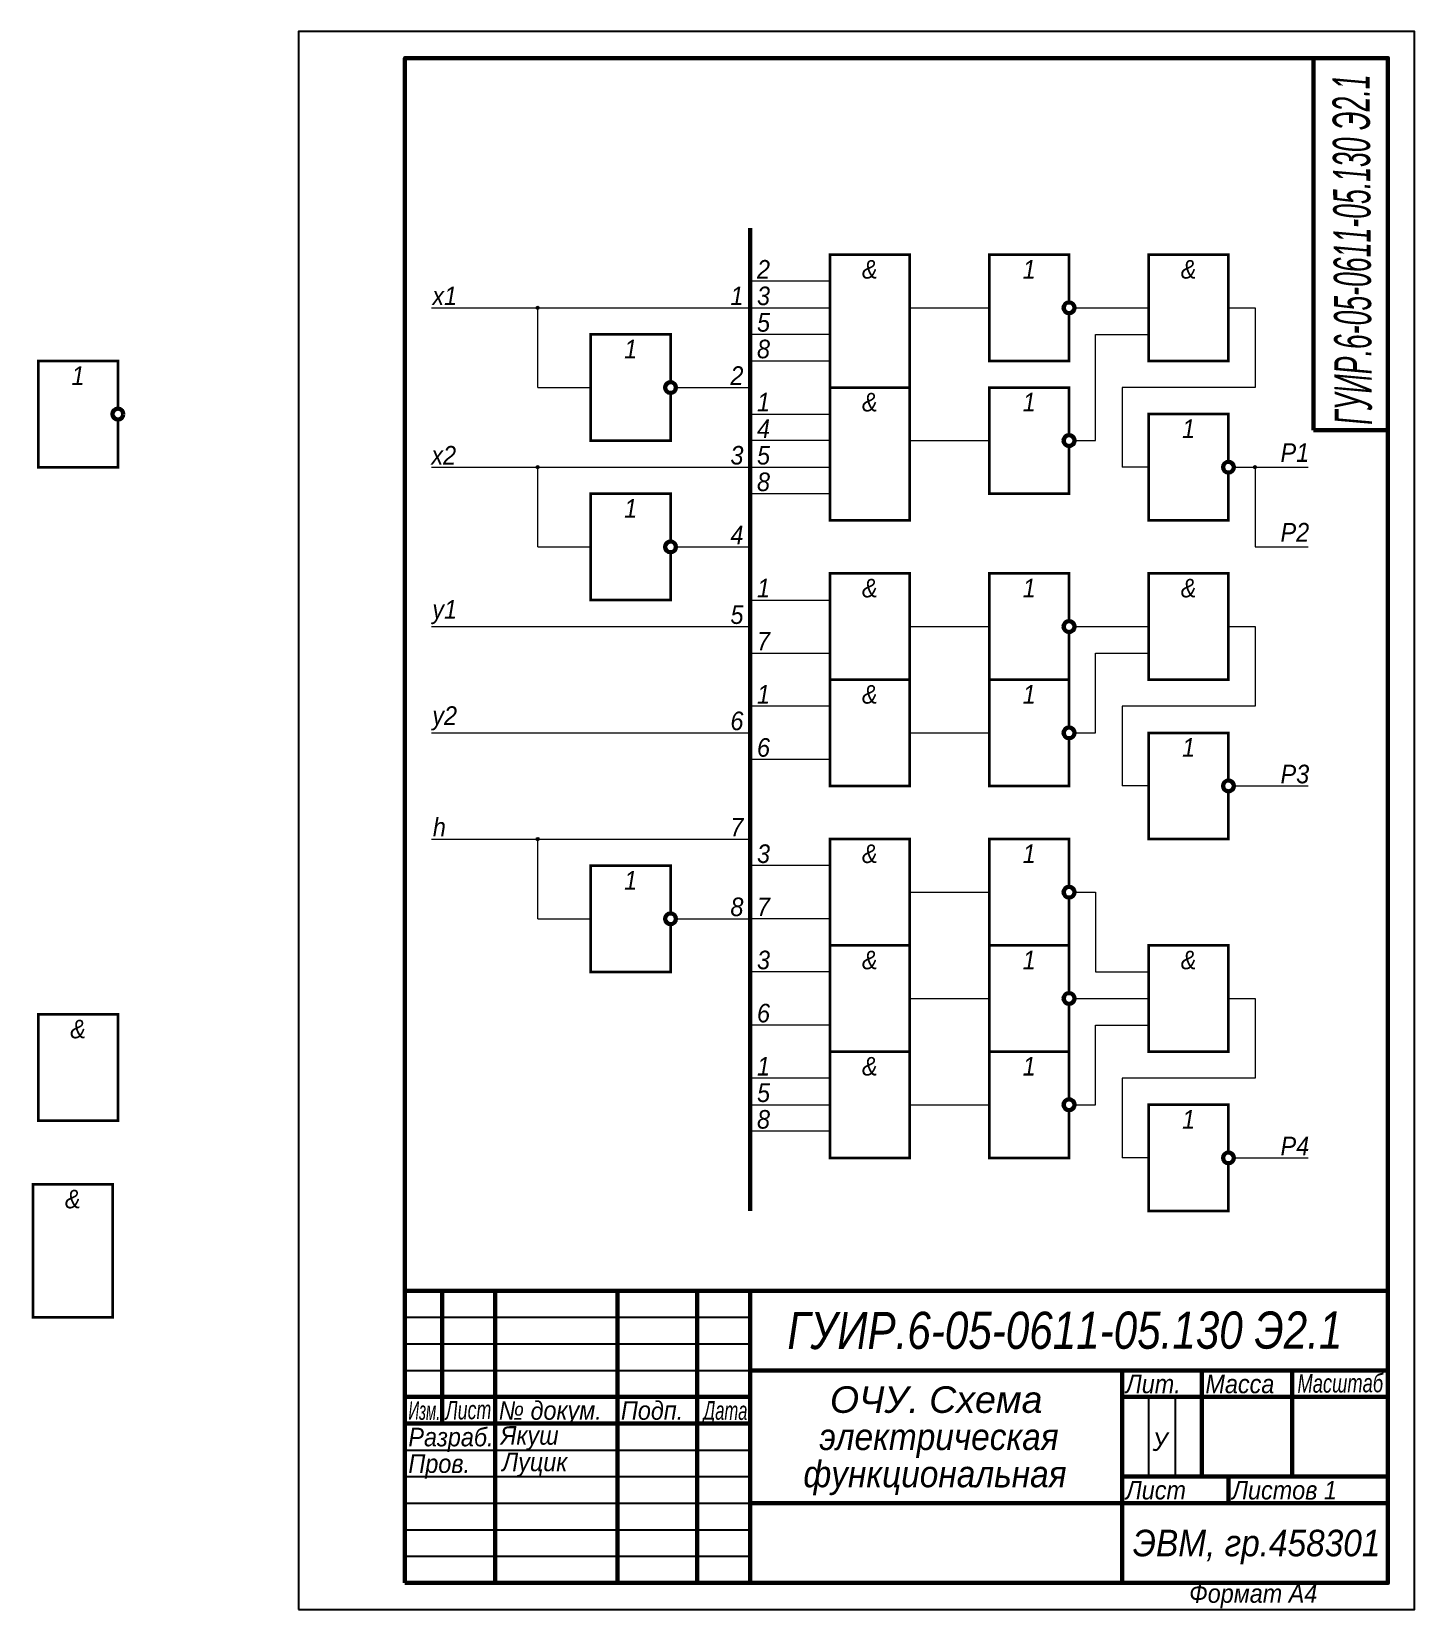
# Model space of a CAD drawing. Header units: millimetres. Extents: x -50 to 210, y 0 to 297.
import ezdxf
from ezdxf.enums import TextEntityAlignment as Align

# ---------------------------------------------------------------- set-up
doc = ezdxf.new("R2010")
doc.units = ezdxf.units.MM
doc.header["$LTSCALE"] = 0.5
doc.layers.get('0').update_dxf_attribs({"lineweight": 60})
doc.layers.get('Defpoints').update_dxf_attribs({"color": 5})
doc.layers.add('4-текст', color=7, linetype='Continuous', true_color=0x00ad00)
doc.layers.add('small', color=7, linetype='Continuous', lineweight=20)
doc.styles.get("Standard").update_dxf_attribs({"font": 'ariali.ttf', "width": 0.9})

msp = doc.modelspace()

# ---------------------------------------------------------------- hatches: boundary and pattern name
at = {"layer": 'small'}
h = msp.add_hatch(color=256, dxfattribs=at)
h.dxf.hatch_style = 1
h.paths.add_polyline_path([(45.3, 245, 1), (44.7, 245, 1)])
h = msp.add_hatch(color=256, dxfattribs=at)
h.dxf.hatch_style = 1
h.paths.add_polyline_path([(45.3, 215, 1), (44.7, 215, 1)])
h = msp.add_hatch(color=256, dxfattribs=at)
h.dxf.hatch_style = 1
h.paths.add_polyline_path([(180.3, 215, 1), (179.7, 215, 1)])
h = msp.add_hatch(color=256, dxfattribs=at)
h.dxf.hatch_style = 1
h.paths.add_polyline_path([(45.3, 145, 1), (44.7, 145, 1)])

# ---------------------------------------------------------------- linework, layer by layer
for p, q in [((20, 292), (20, 278)), ((191, 292), (191, 222)), ((85, 260), (85, 75)), ((191, 222), (205, 222)), ((155, 45), (155, 40))]:
    msp.add_line(p, q)
at = {"lineweight": 60}
for p, q in [((205, 60), (20, 60)), ((27, 60), (27, 35)), ((37, 5), (37, 60)), ((60, 60), (60, 5)), ((75, 5), (75, 60)), ((85, 60), (85, 5)), ((85, 45), (205, 45)), ((155, 5), (155, 45)), ((170, 45), (170, 25)), ((187, 25), (187, 45)), ((20, 40), (85, 40)), ((155, 40), (205, 40)), ((20, 35), (85, 35)), ((155, 25), (205, 25)), ((175, 20), (175, 25)), ((85, 20), (205, 20))]:
    msp.add_line(p, q, dxfattribs=at)
at = {"lineweight": -3}
for p, q in [((20, 55), (85, 55)), ((20, 50), (85, 50)), ((20, 45), (85, 45)), ((160, 25), (160, 40)), ((165, 40), (165, 25)), ((20, 30), (85, 30)), ((20, 25), (85, 25)), ((20, 20), (85, 20)), ((20, 15), (85, 15)), ((20, 10), (85, 10))]:
    msp.add_line(p, q, dxfattribs=at)
at = {"lineweight": 60}
msp.add_lwpolyline([(20, 5), (205, 5), (205, 292), (20, 292)], close=True, dxfattribs=at)
at = {"ltscale": 4, "const_width": 0.5}
for points in [[(100, 255), (115, 255), (115, 230), (100, 230)], [(160, 255), (175, 255), (175, 235), (160, 235)], [(100, 230), (115, 230), (115, 205), (100, 205)], [(100, 195), (115, 195), (115, 175), (100, 175)], [(160, 195), (175, 195), (175, 175), (160, 175)], [(100, 175), (115, 175), (115, 155), (100, 155)], [(100, 145), (115, 145), (115, 125), (100, 125)], [(100, 125), (115, 125), (115, 105), (100, 105)], [(160, 125), (175, 125), (175, 105), (160, 105)], [(-49, 112), (-34, 112), (-34, 92), (-49, 92)], [(100, 105), (115, 105), (115, 85), (100, 85)], [(-50, 80), (-35, 80), (-35, 55), (-50, 55)]]:
    msp.add_lwpolyline(points, close=True, dxfattribs=at)
at = {"const_width": 0.5}
for points in [[(145, 243.98), (145, 235), (130, 235), (130, 255), (145, 255), (145, 246.02)], [(70, 228.98), (70, 220), (55, 220), (55, 240), (70, 240), (70, 231.02)], [(-34, 223.98), (-34, 215), (-49, 215), (-49, 235), (-34, 235), (-34, 226.02)], [(145, 218.98), (145, 210), (130, 210), (130, 230), (145, 230), (145, 221.02)], [(175, 213.98), (175, 205), (160, 205), (160, 225), (175, 225), (175, 216.02)], [(70, 198.98), (70, 190), (55, 190), (55, 210), (70, 210), (70, 201.02)], [(145, 183.98), (145, 175), (130, 175), (130, 195), (145, 195), (145, 186.02)], [(145, 163.98), (145, 155), (130, 155), (130, 175), (145, 175), (145, 166.02)], [(175, 153.98), (175, 145), (160, 145), (160, 165), (175, 165), (175, 156.02)], [(145, 133.98), (145, 125), (130, 125), (130, 145), (145, 145), (145, 136.02)], [(70, 128.98), (70, 120), (55, 120), (55, 140), (70, 140), (70, 131.02)], [(145, 113.98), (145, 105), (130, 105), (130, 125), (145, 125), (145, 116.02)], [(145, 93.98), (145, 85), (130, 85), (130, 105), (145, 105), (145, 96.02)], [(175, 83.98), (175, 75), (160, 75), (160, 95), (175, 95), (175, 86.02)]]:
    msp.add_lwpolyline(points, dxfattribs=at)
for centre in [(145, 245), (70, 230), (-34, 225), (145, 220), (175, 215), (70, 200), (145, 185), (145, 165), (175, 155), (145, 135), (70, 130), (145, 115), (145, 95), (175, 85)]:
    msp.add_circle(centre, 1.02)
at = {"layer": 'Defpoints'}
msp.add_lwpolyline([(0, 0), (210, 0), (210, 297), (0, 297)], close=True, dxfattribs=at)
at = {"layer": 'small'}
for p, q in [((100, 250), (85, 250)), ((85, 250), (85, 245)), ((25, 245), (85, 245)), ((45, 230), (45, 245)), ((85, 245), (100, 245)), ((100, 245), (100, 240)), ((115, 245), (130, 245)), ((146, 245), (160, 245)), ((175, 245), (180, 245)), ((180, 245), (180, 230)), ((100, 240), (85, 240)), ((85, 240), (85, 235)), ((150, 220), (150, 240)), ((150, 240), (160, 240)), ((85, 235), (100, 235)), ((45, 230), (55, 230)), ((71, 230), (85, 230)), ((180, 230), (155, 230)), ((155, 230), (155, 215)), ((85, 225), (100, 225)), ((100, 225), (100, 220)), ((100, 220), (85, 220)), ((85, 220), (85, 215)), ((115, 220), (130, 220)), ((146, 220), (150, 220)), ((25, 215), (85, 215)), ((45, 200), (45, 215)), ((85, 215), (100, 215)), ((100, 215), (100, 210)), ((160, 215), (155, 215)), ((176, 215), (190, 215)), ((180, 215), (180, 200)), ((100, 210), (85, 210)), ((45, 200), (55, 200)), ((71, 200), (85, 200)), ((180, 200), (190, 200)), ((85, 190), (100, 190)), ((100, 190), (100, 185)), ((25, 185), (85, 185)), ((85, 185), (85, 180)), ((115, 185), (130, 185)), ((146, 185), (160, 185)), ((175, 185), (180, 185)), ((180, 185), (180, 170)), ((85, 180), (100, 180)), ((150, 165), (150, 180)), ((150, 180), (160, 180)), ((100, 170), (85, 170)), ((180, 170), (155, 170)), ((155, 170), (155, 155)), ((25, 165), (85, 165)), ((115, 165), (130, 165)), ((146, 165), (150, 165)), ((100, 160), (85, 160)), ((160, 155), (155, 155)), ((176, 155), (190, 155)), ((25, 145), (85, 145)), ((45, 130), (45, 145)), ((100, 140), (85, 140)), ((115, 135), (130, 135)), ((146, 135), (150, 135)), ((150, 135), (150, 120)), ((45, 130), (55, 130)), ((71, 130), (85, 130)), ((100, 130), (85, 130)), ((100, 120), (85, 120)), ((150, 120), (160, 120)), ((115, 115), (130, 115)), ((146, 115), (160, 115)), ((175, 115), (180, 115)), ((180, 115), (180, 100)), ((100, 110), (85, 110)), ((150, 95), (150, 110)), ((150, 110), (160, 110)), ((100, 100), (85, 100)), ((85, 100), (85, 95)), ((180, 100), (155, 100)), ((155, 100), (155, 85)), ((85, 95), (100, 95)), ((100, 95), (100, 90)), ((115, 95), (130, 95)), ((146, 95), (150, 95)), ((146, 95), (150, 95)), ((100, 90), (85, 90)), ((160, 85), (155, 85)), ((176, 85), (190, 85))]:
    msp.add_line(p, q, dxfattribs=at)
for centre in [(45, 245), (45, 215), (180, 215), (45, 145)]:
    msp.add_circle(centre, 0.3, dxfattribs=at)

# ---------------------------------------------------------------- texts
at = {"lineweight": -3, "width": 0.9}
msp.add_text('Формат А4', height=3.5, dxfattribs=at).set_placement((167.6, 1.25))
at = {"layer": '4-текст'}
for rotation, width, p, p2 in [(90.3909, 0.512537, (202, 223), (201.55, 288.94)), (0.0544, 0.811816, (92, 49), (196.44, 49.1))]:
    msp.add_text('ГУИР.6-05-0611-05.130 Э2.1', height=7, rotation=rotation, dxfattribs=dict(at, width=width)).set_placement(p, p2, align=Align.FIT)
at = {"layer": '4-текст', "lineweight": -3}
for s, rotation, width, p, p2 in [('Масштаб', 0.404, 0.701103, (187.99, 40.77), (204.12, 40.88)), ('Изм.', 359.833, 0.572874, (20.67, 35.7), (26.68, 35.68)), ('Лист', 1.1446, 0.68557, (27.67, 35.7), (36.3, 35.87)), ('Дата', 359.6055, 0.636425, (76.21, 35.72), (84.46, 35.66))]:
    msp.add_text(s, height=3.5, rotation=rotation, dxfattribs=dict(at, width=width)).set_placement(p, p2, align=Align.FIT)
at = {"layer": '4-текст', "width": 1.10391}
msp.add_text('ОЧУ. Схема', height=5, dxfattribs=at).set_placement((100, 37), (140, 37), align=Align.FIT)
at = {"layer": '4-текст', "lineweight": -3, "width": 0.9}
for s, p in [('Лит.', (155.67, 40.7)), ('Масса', (170.67, 40.7)), ('№ докум.', (37.67, 35.7)), ('Подп.', (60.67, 35.7)), ('Разраб.', (20.67, 30.7)), ('Пров.', (20.67, 25.7)), ('Лист', (155.67, 20.7)), ('Листов 1', (175.67, 20.7))]:
    msp.add_text(s, height=3.5, dxfattribs=at).set_placement(p)
at = {"layer": '4-текст', "width": 0.9}
for s, height, p in [('Якуш', 3.5, (38, 31)), ('электрическая', 5, (98, 30)), ('У', 3.5, (160.74, 29.84)), ('Луцик', 3.5, (38.32, 26.02)), ('функциональная', 5, (95, 23)), ('ЭВМ, гр.458301', 5, (157, 10))]:
    msp.add_text(s, height=height, dxfattribs=at).set_placement(p)
at = {"layer": 'small', "char_height": 3.5, "attachment_point": 1}
for s, insert in [('\\pxqc;{\\fArial|b0|i1|c0|p34;2}', (83, 254)), ('\\pxqc;{\\fArial|b0|i1|c0|p34;&}', (103, 254)), ('\\pxqc;{\\fArial|b0|i1|c0|p34;1}', (133, 254)), ('\\pxqc;{\\fArial|b0|i1|c0|p34;&}', (163, 254)), ('\\pxqc;{\\fArial|b0|i1|c0|p34;x1}', (23, 249)), ('\\pxqc;{\\fArial|b0|i1|c0|p34;1}', (78, 249)), ('\\pxqc;{\\fArial|b0|i1|c0|p34;3}', (83, 249)), ('\\pxqc;{\\fArial|b0|i1|c0|p34;5}', (83, 244)), ('\\pxqc;{\\fArial|b0|i1|c0|p34;1}', (58, 239)), ('\\pxqc;{\\fArial|b0|i1|c0|p34;8}', (83, 239)), ('\\pxqc;{\\fArial|b0|i1|c0|p34;1}', (-46, 234)), ('\\pxqc;{\\fArial|b0|i1|c204|p34;2}', (78, 234)), ('\\pxqc;{\\fArial|b0|i1|c0|p34;1}', (83, 229)), ('\\pxqc;{\\fArial|b0|i1|c0|p34;&}', (103, 229)), ('\\pxqc;{\\fArial|b0|i1|c0|p34;1}', (133, 229)), ('\\pxqc;{\\fArial|b0|i1|c0|p34;4}', (83, 224)), ('\\pxqc;{\\fArial|b0|i1|c0|p34;1}', (163, 224)), ('{\\fArial|b0|i1|c0|p34;x\\fArial|b0|i1|c204|p34;2}', (25, 219)), ('\\pxqc;{\\fArial|b0|i1|c204|p34;3}', (78, 219)), ('\\pxqc;{\\fArial|b0|i1|c0|p34;5}', (83, 219)), ('\\pxqc;{\\fArial|b0|i1|c0|p34;P1}', (183, 219.51)), ('\\pxqc;{\\fArial|b0|i1|c0|p34;8}', (83, 214)), ('\\pxqc;{\\fArial|b0|i1|c0|p34;1}', (58, 209)), ('\\pxqc;{\\fArial|b0|i1|c204|p34;4}', (78, 204)), ('\\pxqc;{\\fArial|b0|i1|c0|p34;P2}', (183, 204.51)), ('\\pxqc;{\\fArial|b0|i1|c0|p34;1}', (83, 194)), ('\\pxqc;{\\fArial|b0|i1|c0|p34;&}', (103, 194)), ('\\pxqc;{\\fArial|b0|i1|c0|p34;1}', (133, 194)), ('\\pxqc;{\\fArial|b0|i1|c0|p34;&}', (163, 194)), ('\\pxqc;{\\fArial|b0|i1|c0|p34;y1}', (23, 190)), ('\\pxqc;{\\fArial|b0|i1|c204|p34;5}', (78, 189)), ('\\pxqc;{\\fArial|b0|i1|c0|p34;7}', (83, 184)), ('\\pxqc;{\\fArial|b0|i1|c0|p34;1}', (83, 174)), ('\\pxqc;{\\fArial|b0|i1|c0|p34;&}', (103, 174)), ('\\pxqc;{\\fArial|b0|i1|c0|p34;1}', (133, 174)), ('\\pxqc;{\\fArial|b0|i1|c0|p34;y2}', (23, 170)), ('\\pxqc;{\\fArial|b0|i1|c0|p34;6}', (78, 169)), ('\\pxqc;{\\fArial|b0|i1|c0|p34;6}', (83, 164)), ('\\pxqc;{\\fArial|b0|i1|c0|p34;1}', (163, 164)), ('\\pxqc;{\\fArial|b0|i1|c0|p34;P3}', (183, 159)), ('\\pxqc;{\\fArial|b0|i1|c0|p34;h}', (22, 149)), ('\\pxqc;{\\fArial|b0|i1|c0|p34;7}', (78, 149)), ('\\pxqc;{\\fArial|b0|i1|c0|p34;3}', (83, 144)), ('\\pxqc;{\\fArial|b0|i1|c0|p34;&}', (103, 144)), ('\\pxqc;{\\fArial|b0|i1|c0|p34;1}', (133, 144)), ('\\pxqc;{\\fArial|b0|i1|c0|p34;1}', (58, 139)), ('\\pxqc;{\\fArial|b0|i1|c0|p34;8}', (78, 134)), ('\\pxqc;{\\fArial|b0|i1|c0|p34;7}', (83, 134)), ('\\pxqc;{\\fArial|b0|i1|c0|p34;3}', (83, 124)), ('\\pxqc;{\\fArial|b0|i1|c0|p34;&}', (103, 124)), ('\\pxqc;{\\fArial|b0|i1|c0|p34;1}', (133, 124)), ('\\pxqc;{\\fArial|b0|i1|c0|p34;&}', (163, 124)), ('\\pxqc;{\\fArial|b0|i1|c0|p34;6}', (83, 114)), ('\\pxqc;{\\fArial|b0|i1|c0|p34;&}', (-46, 111)), ('\\pxqc;{\\fArial|b0|i1|c0|p34;1}', (83, 104)), ('\\pxqc;{\\fArial|b0|i1|c0|p34;&}', (103, 104)), ('\\pxqc;{\\fArial|b0|i1|c0|p34;1}', (133, 104)), ('\\pxqc;{\\fArial|b0|i1|c0|p34;5}', (83, 99)), ('\\pxqc;{\\fArial|b0|i1|c0|p34;8}', (83, 94)), ('\\pxqc;{\\fArial|b0|i1|c0|p34;1}', (163, 94)), ('\\pxqc;{\\fArial|b0|i1|c0|p34;P4}', (183, 89)), ('\\pxqc;{\\fArial|b0|i1|c0|p34;&}', (-47, 79))]:
    msp.add_mtext_dynamic_manual_height_columns(s, width=9, gutter_width=23.05, heights=[0], dxfattribs=dict(at, insert=insert))

doc.saveas('drawing.dxf')
